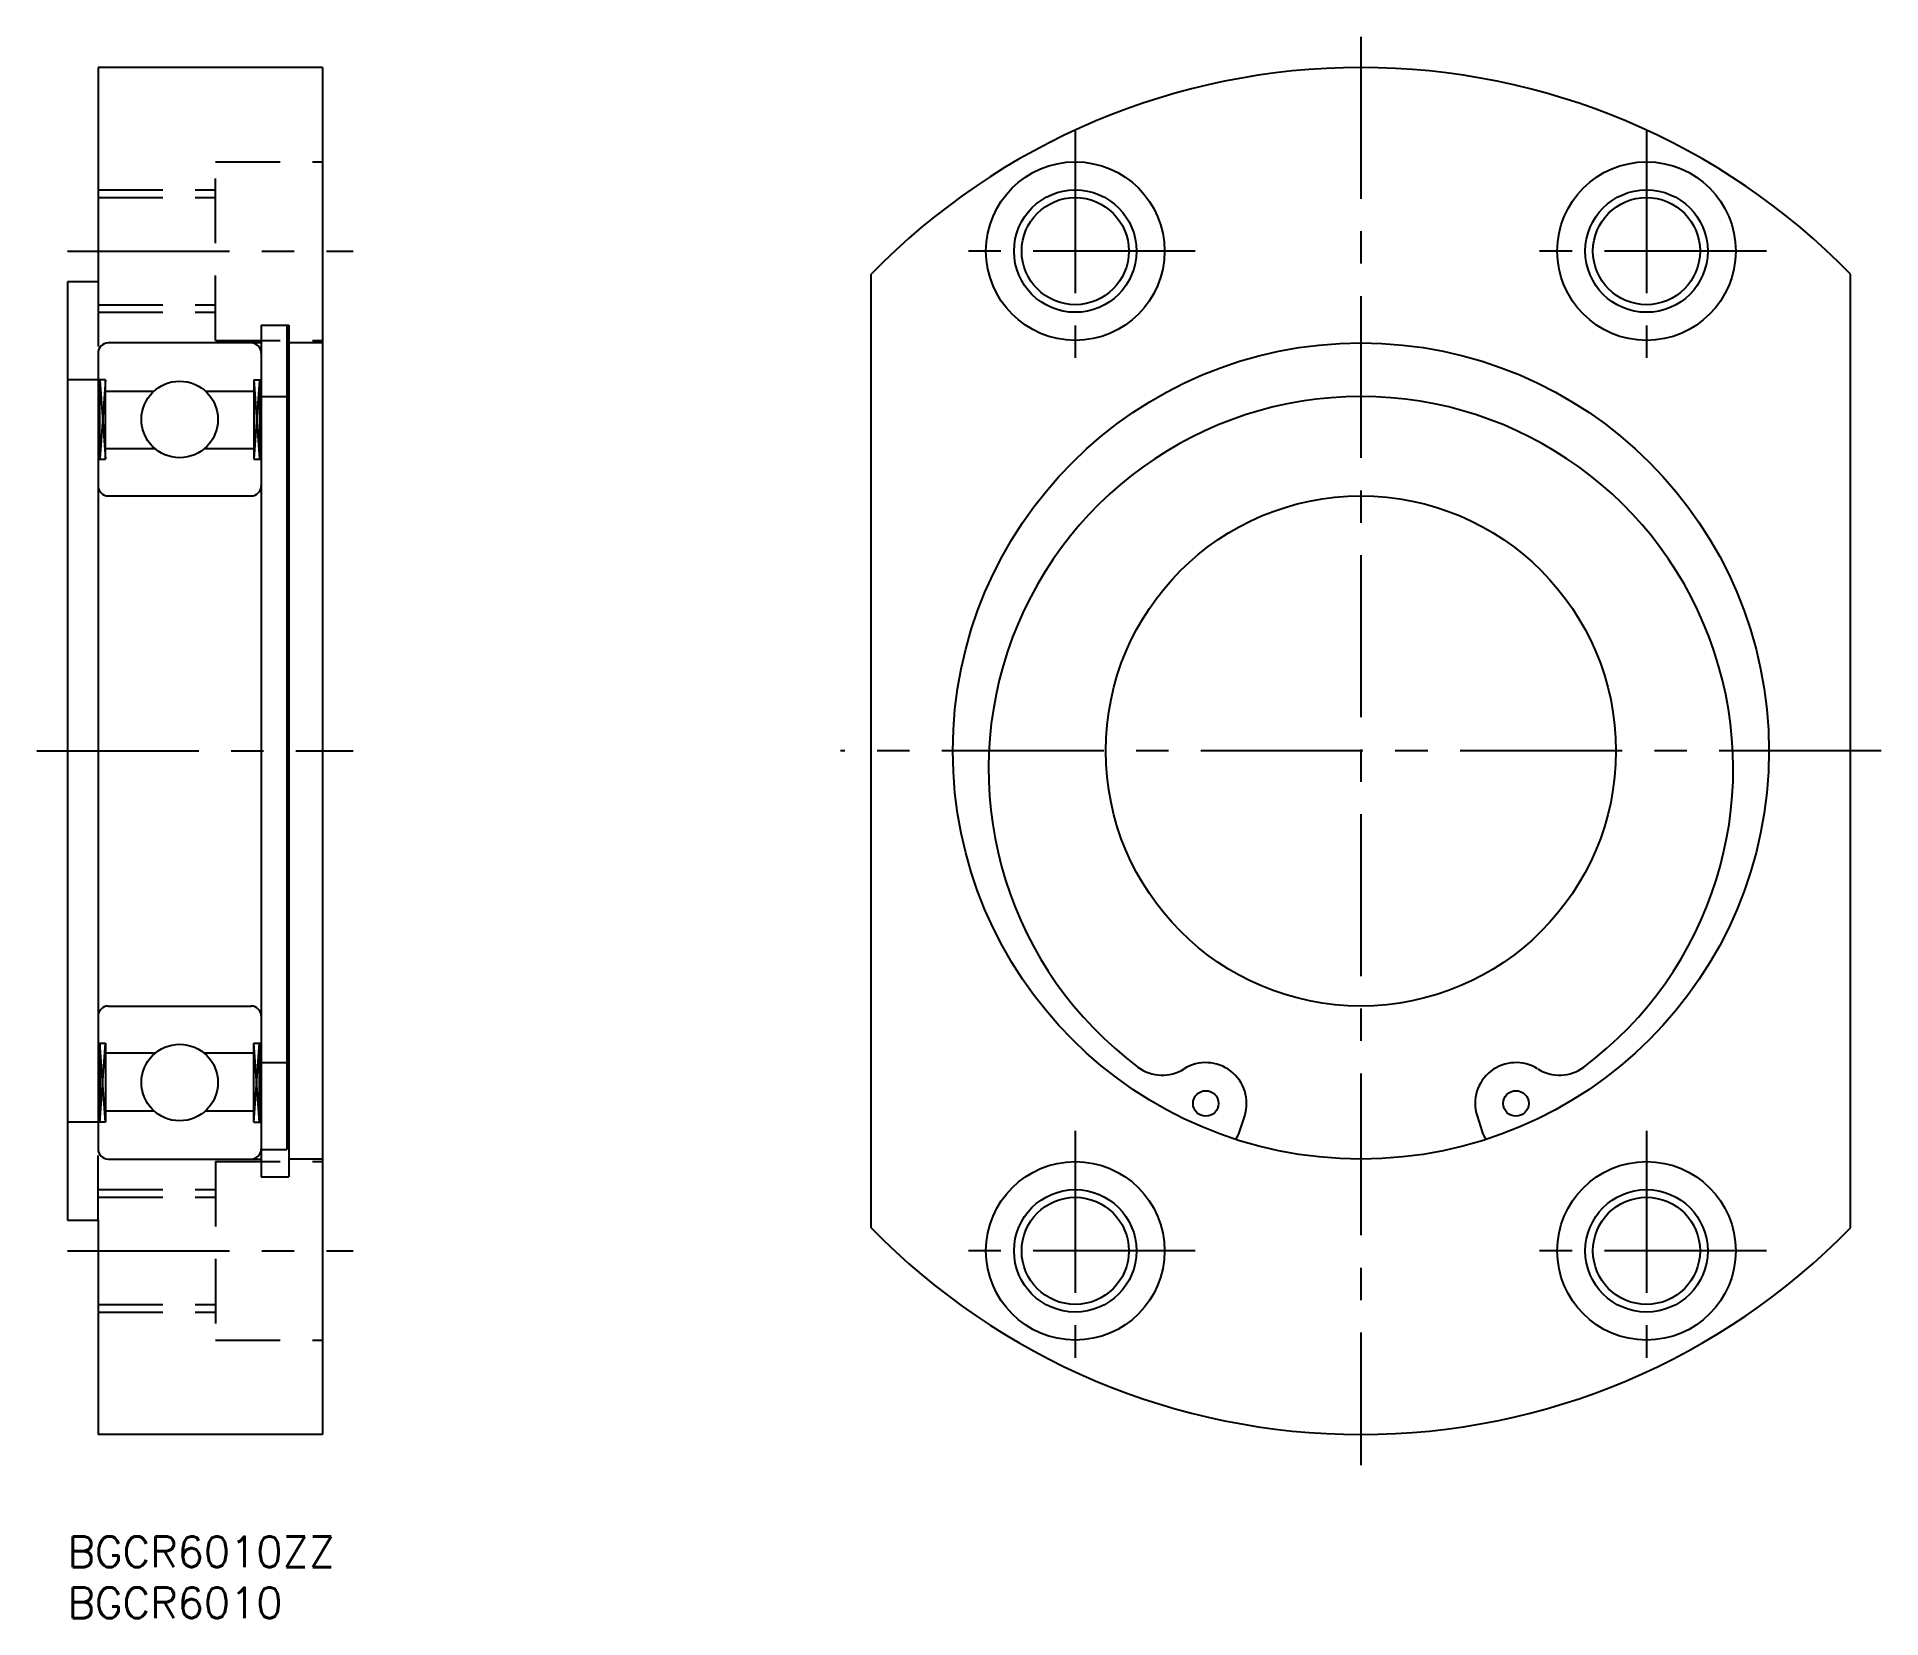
# Model space of a CAD drawing. Extents: x -3 to 178, y -8 to 147.
import ezdxf

# ---------------------------------------------------------------- set-up
doc = ezdxf.new("R2010")
doc.units = 0
doc.header["$LTSCALE"] = 0.5
doc.linetypes.add('CENTER', pattern=[50.8, 31.75, -6.35, 6.35, -6.35])
doc.linetypes.add('DASHED', pattern=[19.05, 12.7, -6.35])
for name, color, linetype in [('MSM_CENTER', 1, 'CENTER'), ('MSM_CONTINUOUS', 7, 'CONTINUOUS'), ('MSM_DASHED', 4, 'DASHED'), ('MSM_NARROW', 5, 'CONTINUOUS'), ('MSM_PART_NUMBER', 7, 'CONTINUOUS')]:
    doc.layers.add(name, color=color, linetype=linetype)
doc.styles.get("Standard").update_dxf_attribs({"font": 'txt.shx', "height": 3, "bigfont": 'bigfont.shx'})

# ---------------------------------------------------------------- blocks, each defined once
blk = doc.blocks.new('*U4')
at = {"layer": 'MSM_PART_NUMBER'}
blk.add_text('BGCR6010ZZ', height=3, dxfattribs=at).set_placement((0, -3))
blk = doc.blocks.new('*U5')
at = {"layer": 'MSM_PART_NUMBER'}
blk.add_text('BGCR6010', height=3, dxfattribs=at).set_placement((0, -8))

msp = doc.modelspace()

# ---------------------------------------------------------------- linework, layer by layer
at = {"layer": 'MSM_CENTER'}
for p, q in [((126.79, 147), (126.79, 7)), ((98.79, 137.75), (98.79, 114.25)), ((154.79, 137.75), (154.79, 114.25)), ((0, 126), (28, 126)), ((110.54, 126), (87.04, 126)), ((166.54, 126), (143.04, 126)), ((-3, 77), (28, 77)), ((177.79, 77), (75.79, 77)), ((98.79, 39.75), (98.79, 16.25)), ((154.79, 39.75), (154.79, 16.25)), ((0, 28), (28, 28)), ((110.54, 28), (87.04, 28)), ((166.54, 28), (143.04, 28))]:
    msp.add_line(p, q, dxfattribs=at)
at = {"layer": 'MSM_CONTINUOUS'}
for p, q in [((3, 144), (3, 123)), ((25, 144), (3, 144)), ((25, 144), (25, 10)), ((3, 123), (0, 123)), ((0, 123), (0, 31)), ((78.79, 30.26), (78.79, 123.74)), ((174.79, 30.26), (174.79, 123.74)), ((19, 118.75), (19, 35.25)), ((19, 118.75), (21.7, 118.75)), ((21.5, 118.75, 0.75), (21.5, 37.93, 0.75)), ((21.7, 118.75), (21.7, 35.25)), ((3, 116), (3, 38)), ((19, 117), (4, 117)), ((25, 117), (21.7, 117)), ((3.74, 113.37), (0, 113.37)), ((3.74, 113.37), (3.18, 105.62)), ((3.18, 113.37), (3.74, 105.62)), ((3.18, 105.62), (3.18, 113.37)), ((3.74, 105.62), (3.74, 113.37)), ((3.74, 112.27), (8.48, 112.27)), ((13.52, 112.27), (18.26, 112.27)), ((18.82, 113.37), (18.26, 105.62)), ((18.26, 113.37), (18.82, 105.62)), ((18.26, 113.37), (18.26, 105.62)), ((18.26, 113.37), (19, 113.37)), ((18.82, 113.37), (18.82, 105.62)), ((19, 111.75), (21.5, 111.75)), ((3, 105.62), (3.74, 105.62)), ((8.59, 106.62), (3.74, 106.62)), ((18.26, 106.62), (13.41, 106.62)), ((18.26, 105.62), (19, 105.62)), ((4, 102), (18, 102)), ((4, 52), (18, 52)), ((3, 48.37), (3.74, 48.37)), ((3.74, 40.62), (3.18, 48.37)), ((3.18, 40.62), (3.74, 48.37)), ((3.18, 48.37), (3.18, 40.62)), ((3.74, 48.37), (3.74, 40.62)), ((8.59, 47.37), (3.74, 47.37)), ((18.26, 47.37), (13.41, 47.37)), ((18.82, 40.62), (18.26, 48.37)), ((18.26, 40.62), (18.82, 48.37)), ((18.26, 40.62), (18.26, 48.37)), ((18.26, 48.37), (19, 48.37)), ((18.82, 40.62), (18.82, 48.37)), ((19, 46.45), (21.5, 46.45)), ((3.74, 41.72), (8.48, 41.72)), ((13.52, 41.72), (18.26, 41.72)), ((3.74, 40.62), (0, 40.62)), ((18.26, 40.62), (19, 40.62)), ((114.9, 39.68), (115.4, 41.23)), ((138.18, 41.23), (138.67, 39.68)), ((4, 37), (19, 37)), ((19, 37.93), (21.5, 37.93)), ((25, 37), (21.7, 37)), ((19, 35.25), (21.7, 35.25)), ((0, 31), (3, 31)), ((3, 31), (3, 10)), ((25, 10), (3, 10))]:
    msp.add_line(p, q, dxfattribs=at)
for centre, radius in [((98.79, 126), 8.75), ((154.79, 126), 8.75), ((98.79, 126), 5.25), ((154.79, 126), 5.25), ((126.79, 77), 40), ((11, 109.5), 3.75), ((126.79, 77), 25), ((11, 44.5), 3.75), ((111.59, 42.45), 1.25), ((141.99, 42.45), 1.25), ((98.79, 28), 8.75), ((154.79, 28), 8.75), ((98.79, 28), 5.25), ((154.79, 28), 5.25)]:
    msp.add_circle(centre, radius, dxfattribs=at)
for centre, radius, start, end in [((126.79, 77), 67, 44.2405, 135.7595), ((4, 116), 1, 90, 180), ((18, 116), 1, 0, 90), ((126.79, 75.25), 36.5, 306.7766, 233.2234), ((4, 103), 1, 180, 270), ((18, 103), 1, 270, 0), ((4, 51), 1, 90, 180), ((18, 51), 1, 0, 90), ((107.33, 49.22), 4, 233.2234, 302.1546), ((111.59, 42.45), 4, 342.3386, 122.1546), ((141.99, 42.45), 4, 57.8454, 197.6614), ((146.25, 49.22), 4, 237.8454, 306.7766), ((4, 38), 1, 180, 270), ((4, 38), 1, 180, 270), ((18, 38), 1, 270, 0), ((18, 38), 1, 270, 0), ((112.52, 40.43), 2.5, 322.9618, 342.3386), ((141.05, 40.43), 2.5, 197.6614, 217.0382), ((126.79, 77), 67, 224.2405, 315.7595)]:
    msp.add_arc(centre, radius, start, end, dxfattribs=at)
at = {"layer": 'MSM_DASHED'}
for p, q in [((14.5, 134.75), (25, 134.75)), ((14.5, 117.25), (14.5, 134.75)), ((3, 132), (14.5, 132)), ((3, 131.25), (14.5, 131.25)), ((3, 123), (3, 116)), ((3, 120.75), (14.5, 120.75)), ((3, 120), (14.5, 120)), ((14.5, 117.25), (25, 117.25)), ((3, 31), (3, 38)), ((14.5, 36.75), (25, 36.75)), ((14.5, 36.75), (14.5, 19.25)), ((3, 34), (14.5, 34)), ((3, 33.25), (14.5, 33.25)), ((3, 22.75), (14.5, 22.75)), ((3, 22), (14.5, 22)), ((14.5, 19.25), (25, 19.25))]:
    msp.add_line(p, q, dxfattribs=at)
at = {"layer": 'MSM_NARROW'}
for centre in [(98.79, 126), (154.79, 126), (98.79, 28), (154.79, 28)]:
    msp.add_circle(centre, 6, dxfattribs=at)

# ---------------------------------------------------------------- block references
at = {"layer": 'MSM_CONTINUOUS'}
for name in ['*U4', '*U5']:
    msp.add_blockref(name, (0, 0), dxfattribs=at)

doc.saveas('drawing.dxf')
